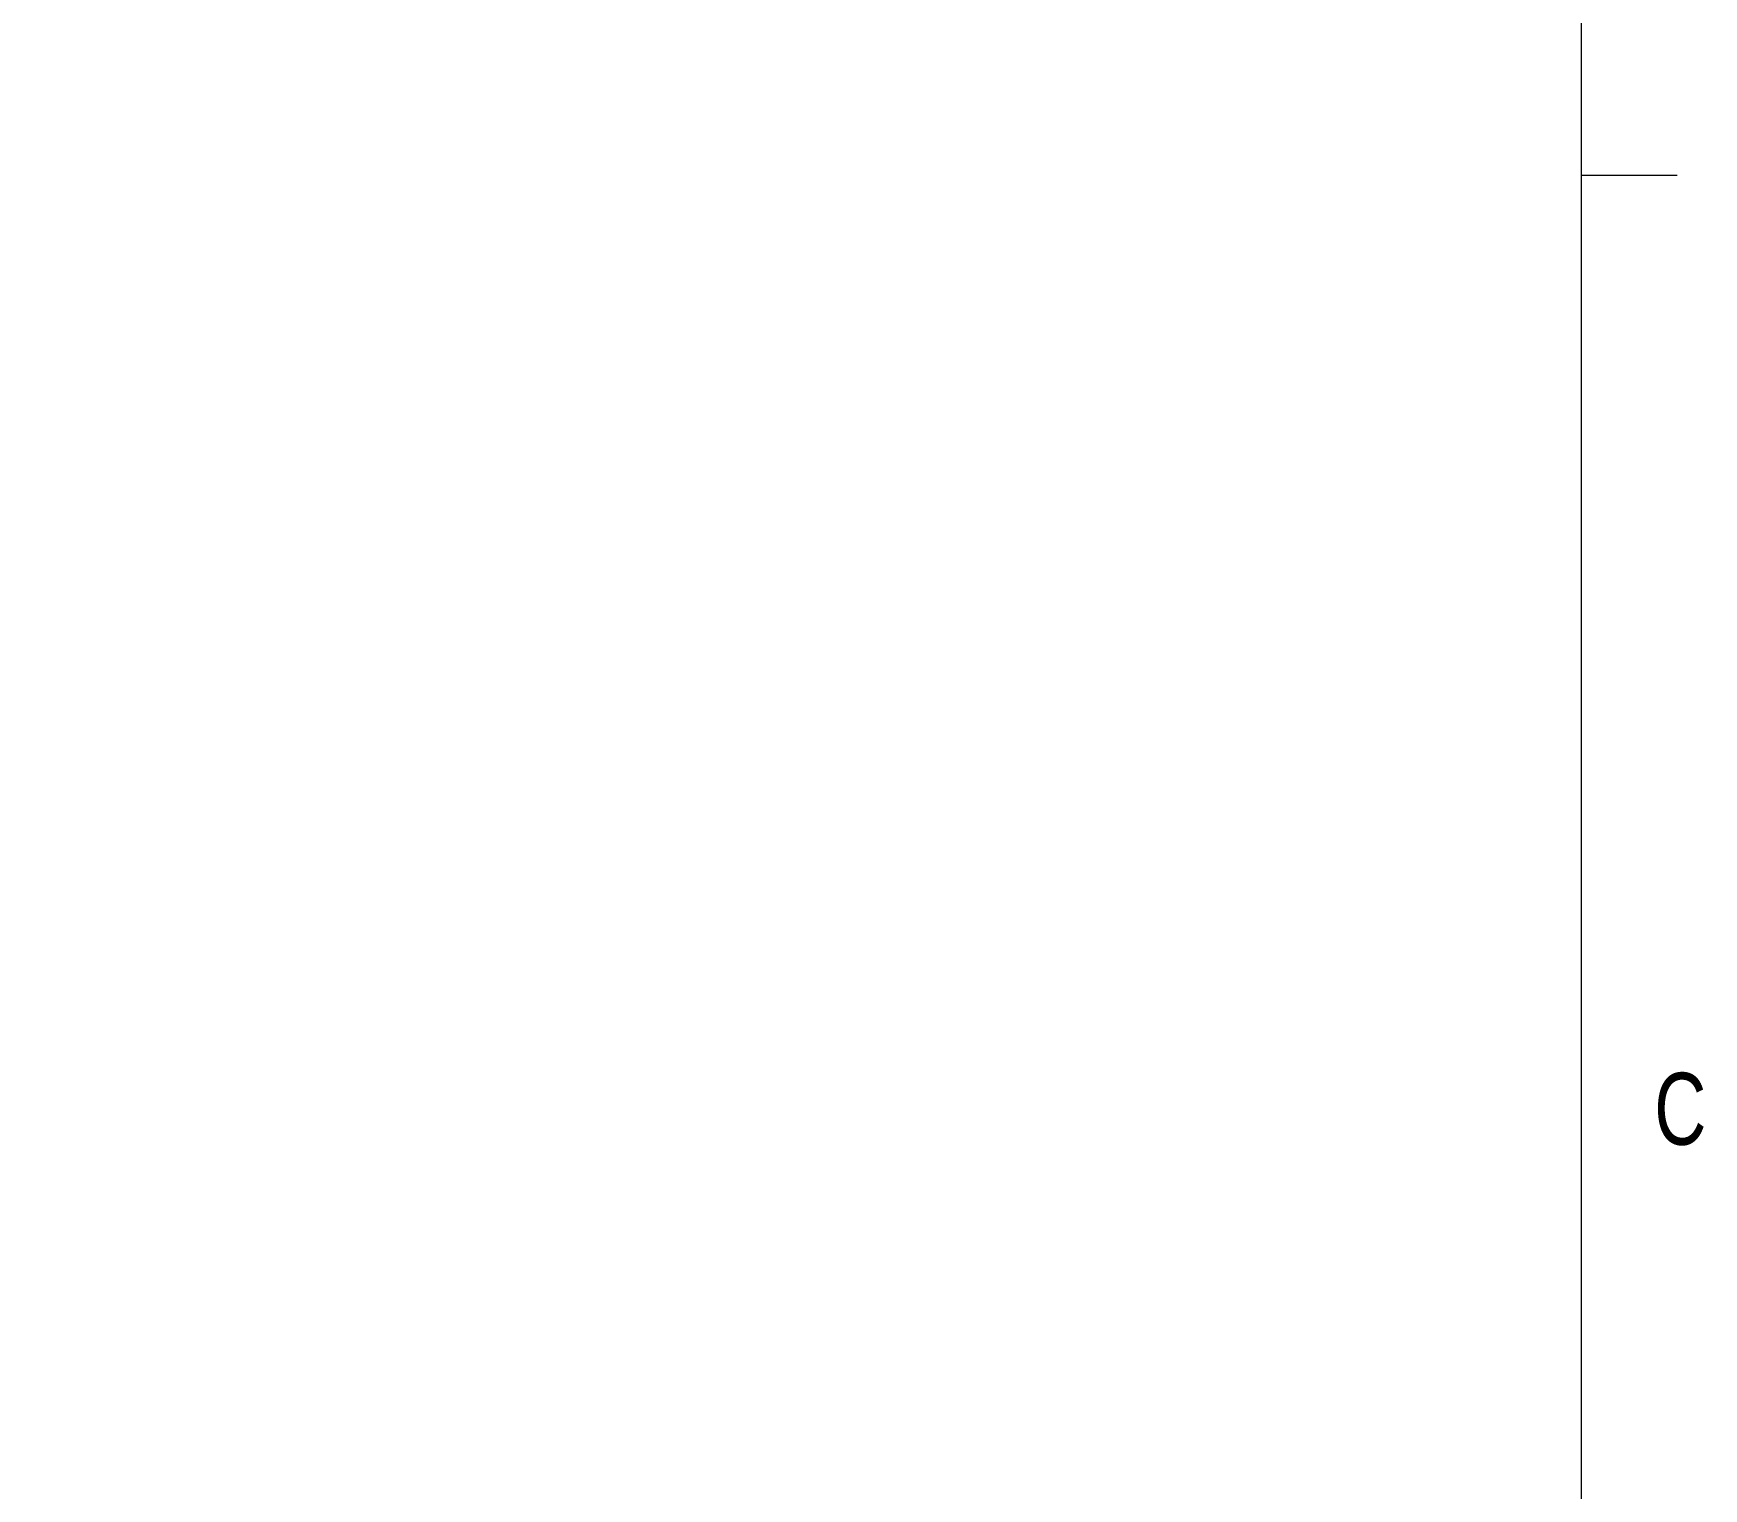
# Model space of a CAD drawing. Header units: millimetres. Extents: x 11 to 421, y 5 to 275.
# Drawn here: x 364.7 to 420, y 161.6 to 209.8 of the extents above; entities that cross this region are included whole.
import ezdxf

# ---------------------------------------------------------------- set-up
doc = ezdxf.new("R2010")
doc.units = ezdxf.units.MM
doc.linetypes.add('HIDDEN', pattern=[1.905, 1.27, -0.635])
doc.styles.add('SLDTEXTSTYLE0', font='TXT', dxfattribs={"width": 0.75})

msp = doc.modelspace()

# ---------------------------------------------------------------- linework, layer by layer
at = {"color": 7, "linetype": 'Continuous', "lineweight": 0}
for p, q in [((415.957, 9.959), (415.957, 270.309)), ((415.957, 205.112), (419.132, 205.112))]:
    msp.add_line(p, q, dxfattribs=at)
at = {"color": 7, "linetype": 'HIDDEN', "lineweight": 0}
for points in [[(286.596, 208.067), (399.407, 132.966)], [(390.883, 118.342), (273.655, 196.383)]]:
    msp.add_open_spline(points, degree=1, dxfattribs=at)

# ---------------------------------------------------------------- texts
at = {"color": 7, "linetype": 'Continuous', "lineweight": 0, "insert": (418.368, 175.389), "char_height": 2.381, "attachment_point": 1, "style": 'SLDTEXTSTYLE0'}
msp.add_mtext('C', dxfattribs=at)

doc.saveas('drawing.dxf')
